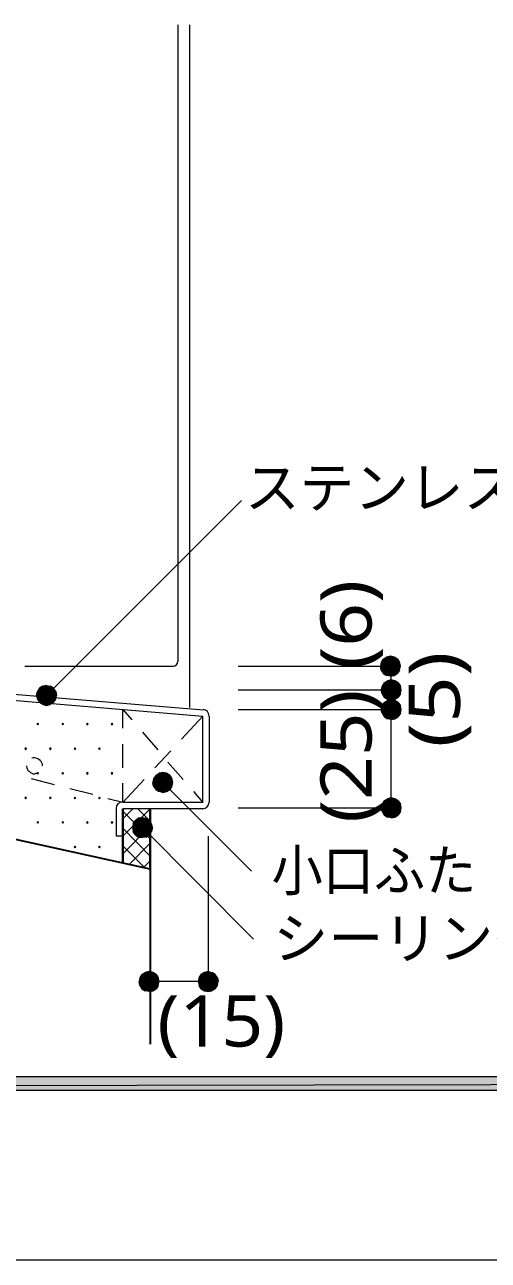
# Model space of a CAD drawing. Header units: millimetres. Extents: x 0 to 420, y 0 to 297.
# Drawn here: x 146.1 to 169.7, y 157 to 219.8 of the extents above; entities that cross this region are included whole.
import ezdxf
from ezdxf.enums import TextEntityAlignment as Align

# ---------------------------------------------------------------- set-up
doc = ezdxf.new("R2010")
doc.units = ezdxf.units.MM
doc.styles.add('kst32b', font='NotoSansJP-Variable.ttf')

msp = doc.modelspace()

# ---------------------------------------------------------------- hatches: boundary and pattern name
h = msp.add_hatch(color=7)
h.paths.add_polyline_path([(164.232, 187.367), (164.19, 187.177), (164.698, 187.177), (164.232, 187.367)])
h.paths.add_polyline_path([(164.19, 187.177), (164.698, 187.177), (164.232, 186.986), (164.19, 187.177)])
h.paths.add_polyline_path([(164.698, 187.177), (164.232, 186.986), (164.338, 186.817), (164.698, 187.177)])
h = msp.add_hatch(color=7)
h.paths.add_polyline_path([(164.698, 187.685), (164.507, 187.642), (164.698, 187.177), (164.698, 187.685)])
h.paths.add_polyline_path([(164.507, 187.642), (164.698, 187.177), (164.338, 187.537), (164.507, 187.642)])
h.paths.add_polyline_path([(164.698, 187.177), (164.338, 187.537), (164.232, 187.367), (164.698, 187.177)])
h = msp.add_hatch(color=7)
h.paths.add_polyline_path([(164.338, 186.817), (164.507, 186.711), (164.698, 187.177), (164.338, 186.817)])
h.paths.add_polyline_path([(164.507, 186.711), (164.698, 187.177), (164.698, 186.669), (164.507, 186.711)])
h.paths.add_polyline_path([(164.698, 187.177), (164.698, 186.669), (164.888, 186.711), (164.698, 187.177)])
for points in [[(164.888, 187.642), (164.698, 187.685), (164.698, 187.177), (164.888, 187.642)], [(164.931, 186.436), (164.74, 186.478), (164.74, 185.97), (164.931, 186.436)], [(147.045, 186.161), (146.876, 186.055), (147.235, 185.695), (147.045, 186.161)], [(164.931, 185.441), (164.74, 185.483), (164.74, 184.975), (164.931, 185.441)], [(146.791, 184.277), (146.77, 184.256), (146.749, 184.235), (146.77, 184.213), (146.791, 184.192), (146.812, 184.213), (146.833, 184.235), (146.812, 184.256), (146.791, 184.277)], [(148.061, 184.277), (148.04, 184.256), (148.019, 184.235), (148.04, 184.213), (148.061, 184.192), (148.082, 184.213), (148.103, 184.235), (148.082, 184.256), (148.061, 184.277)], [(149.31, 184.277), (149.288, 184.256), (149.267, 184.235), (149.288, 184.213), (149.31, 184.192), (149.331, 184.213), (149.352, 184.235), (149.331, 184.256), (149.31, 184.277)], [(150.559, 184.277), (150.537, 184.256), (150.516, 184.235), (150.537, 184.213), (150.559, 184.192), (150.58, 184.213), (150.601, 184.235), (150.58, 184.256), (150.559, 184.277)], [(146.177, 183.028), (146.156, 183.007), (146.135, 182.986), (146.156, 182.965), (146.177, 182.944), (146.198, 182.965), (146.219, 182.986), (146.198, 183.007), (146.177, 183.028)], [(147.426, 183.028), (147.405, 183.007), (147.384, 182.986), (147.405, 182.965), (147.426, 182.944), (147.447, 182.965), (147.468, 182.986), (147.447, 183.007), (147.426, 183.028)], [(148.675, 183.028), (148.654, 183.007), (148.632, 182.986), (148.654, 182.965), (148.675, 182.944), (148.696, 182.965), (148.717, 182.986), (148.696, 183.007), (148.675, 183.028)], [(149.924, 183.028), (149.902, 183.007), (149.881, 182.986), (149.902, 182.965), (149.924, 182.944), (149.945, 182.965), (149.966, 182.986), (149.945, 183.007), (149.924, 183.028)], [(146.791, 181.779), (146.77, 181.758), (146.749, 181.737), (146.77, 181.716), (146.791, 181.695), (146.812, 181.716), (146.833, 181.737), (146.812, 181.758), (146.791, 181.779)], [(148.061, 181.779), (148.04, 181.758), (148.019, 181.737), (148.04, 181.716), (148.061, 181.695), (148.082, 181.716), (148.103, 181.737), (148.082, 181.758), (148.061, 181.779)], [(149.31, 181.779), (149.288, 181.758), (149.267, 181.737), (149.288, 181.716), (149.31, 181.695), (149.331, 181.716), (149.352, 181.737), (149.331, 181.758), (149.31, 181.779)], [(150.559, 181.779), (150.537, 181.758), (150.516, 181.737), (150.537, 181.716), (150.559, 181.695), (150.58, 181.716), (150.601, 181.737), (150.58, 181.758), (150.559, 181.779)], [(153.331, 181.737), (153.141, 181.779), (153.141, 181.271), (153.331, 181.737)], [(146.177, 180.53), (146.156, 180.509), (146.135, 180.488), (146.156, 180.467), (146.177, 180.446), (146.198, 180.467), (146.219, 180.488), (146.198, 180.509), (146.177, 180.53)], [(147.426, 180.53), (147.405, 180.509), (147.384, 180.488), (147.405, 180.467), (147.426, 180.446), (147.447, 180.467), (147.468, 180.488), (147.447, 180.509), (147.426, 180.53)], [(148.675, 180.53), (148.654, 180.509), (148.632, 180.488), (148.654, 180.467), (148.675, 180.446), (148.696, 180.467), (148.717, 180.488), (148.696, 180.509), (148.675, 180.53)], [(149.924, 180.53), (149.902, 180.509), (149.881, 180.488), (149.902, 180.467), (149.924, 180.446), (149.945, 180.467), (149.966, 180.488), (149.945, 180.509), (149.924, 180.53)], [(164.931, 180.446), (164.74, 180.488), (164.74, 179.98), (164.931, 180.446)], [(146.791, 179.282), (146.77, 179.26), (146.749, 179.239), (146.77, 179.218), (146.791, 179.197), (146.812, 179.218), (146.833, 179.239), (146.812, 179.26), (146.791, 179.282)], [(148.061, 179.282), (148.04, 179.26), (148.019, 179.239), (148.04, 179.218), (148.061, 179.197), (148.082, 179.218), (148.103, 179.239), (148.082, 179.26), (148.061, 179.282)], [(149.31, 179.282), (149.288, 179.26), (149.267, 179.239), (149.288, 179.218), (149.31, 179.197), (149.331, 179.218), (149.352, 179.239), (149.331, 179.26), (149.31, 179.282)], [(150.559, 179.282), (150.537, 179.26), (150.516, 179.239), (150.537, 179.218), (150.559, 179.197), (150.58, 179.218), (150.601, 179.239), (150.58, 179.26), (150.559, 179.282)], [(152.569, 179.176), (152.463, 179.324), (152.104, 178.985), (152.569, 179.176)], [(148.675, 178.033), (148.654, 178.012), (148.632, 177.99), (148.654, 177.969), (148.675, 177.948), (148.696, 177.969), (148.717, 177.99), (148.696, 178.012), (148.675, 178.033)], [(149.924, 178.033), (149.902, 178.012), (149.881, 177.99), (149.902, 177.969), (149.924, 177.948), (149.945, 177.969), (149.966, 177.99), (149.945, 178.012), (149.924, 178.033)], [(152.633, 171.619), (152.442, 171.662), (152.442, 171.154), (152.633, 171.619)], [(155.258, 170.688), (155.448, 170.646), (155.448, 171.154), (155.258, 170.688)]]:
    msp.add_hatch(color=7).paths.add_polyline_path(points)
h = msp.add_hatch(color=7)
h.paths.add_polyline_path([(165.206, 187.177), (165.163, 187.367), (164.698, 187.177), (165.206, 187.177)])
h.paths.add_polyline_path([(165.163, 187.367), (164.698, 187.177), (165.058, 187.537), (165.163, 187.367)])
h.paths.add_polyline_path([(164.698, 187.177), (165.058, 187.537), (164.888, 187.642), (164.698, 187.177)])
h = msp.add_hatch(color=7)
h.paths.add_polyline_path([(164.888, 186.711), (165.058, 186.817), (164.698, 187.177), (164.888, 186.711)])
h.paths.add_polyline_path([(165.058, 186.817), (164.698, 187.177), (165.163, 186.986), (165.058, 186.817)])
h.paths.add_polyline_path([(164.698, 187.177), (165.163, 186.986), (165.206, 187.177), (164.698, 187.177)])
h = msp.add_hatch(color=7)
h.paths.add_polyline_path([(164.74, 186.478), (164.55, 186.436), (164.74, 185.97), (164.74, 186.478)])
h.paths.add_polyline_path([(164.55, 186.436), (164.74, 185.97), (164.38, 186.33), (164.55, 186.436)])
h.paths.add_polyline_path([(164.74, 185.97), (164.38, 186.33), (164.275, 186.161), (164.74, 185.97)])
h = msp.add_hatch(color=7)
h.paths.add_polyline_path([(146.876, 186.055), (146.77, 185.886), (147.235, 185.695), (146.876, 186.055)])
h.paths.add_polyline_path([(146.77, 185.886), (147.235, 185.695), (146.727, 185.695), (146.77, 185.886)])
h.paths.add_polyline_path([(147.235, 185.695), (146.727, 185.695), (146.77, 185.505), (147.235, 185.695)])
h = msp.add_hatch(color=7)
h.paths.add_polyline_path([(147.595, 186.055), (147.426, 186.161), (147.235, 185.695), (147.595, 186.055)])
h.paths.add_polyline_path([(147.426, 186.161), (147.235, 185.695), (147.235, 186.203), (147.426, 186.161)])
h.paths.add_polyline_path([(147.235, 185.695), (147.235, 186.203), (147.045, 186.161), (147.235, 185.695)])
h = msp.add_hatch(color=7)
h.paths.add_polyline_path([(147.701, 185.505), (147.743, 185.695), (147.235, 185.695), (147.701, 185.505)])
h.paths.add_polyline_path([(147.743, 185.695), (147.235, 185.695), (147.701, 185.886), (147.743, 185.695)])
h.paths.add_polyline_path([(147.235, 185.695), (147.701, 185.886), (147.595, 186.055), (147.235, 185.695)])
h = msp.add_hatch(color=7)
h.paths.add_polyline_path([(164.275, 186.161), (164.232, 185.97), (164.74, 185.97), (164.275, 186.161)])
h.paths.add_polyline_path([(164.232, 185.97), (164.74, 185.97), (164.275, 185.78), (164.232, 185.97)])
h.paths.add_polyline_path([(164.74, 185.97), (164.275, 185.78), (164.38, 185.611), (164.74, 185.97)])
h = msp.add_hatch(color=7)
h.paths.add_polyline_path([(164.38, 185.611), (164.55, 185.505), (164.74, 185.97), (164.38, 185.611)])
h.paths.add_polyline_path([(164.55, 185.505), (164.74, 185.97), (164.74, 185.462), (164.55, 185.505)])
h.paths.add_polyline_path([(164.74, 185.97), (164.74, 185.462), (164.931, 185.505), (164.74, 185.97)])
h = msp.add_hatch(color=7)
h.paths.add_polyline_path([(165.248, 185.97), (165.206, 186.161), (164.74, 185.97), (165.248, 185.97)])
h.paths.add_polyline_path([(165.206, 186.161), (164.74, 185.97), (165.1, 186.33), (165.206, 186.161)])
h.paths.add_polyline_path([(164.74, 185.97), (165.1, 186.33), (164.931, 186.436), (164.74, 185.97)])
h = msp.add_hatch(color=7)
h.paths.add_polyline_path([(164.931, 185.505), (165.1, 185.611), (164.74, 185.97), (164.931, 185.505)])
h.paths.add_polyline_path([(165.1, 185.611), (164.74, 185.97), (165.206, 185.78), (165.1, 185.611)])
h.paths.add_polyline_path([(164.74, 185.97), (165.206, 185.78), (165.248, 185.97), (164.74, 185.97)])
h = msp.add_hatch(color=7)
h.paths.add_polyline_path([(146.77, 185.505), (146.876, 185.335), (147.235, 185.695), (146.77, 185.505)])
h.paths.add_polyline_path([(146.876, 185.335), (147.235, 185.695), (147.045, 185.229), (146.876, 185.335)])
h.paths.add_polyline_path([(147.235, 185.695), (147.045, 185.229), (147.235, 185.187), (147.235, 185.695)])
h = msp.add_hatch(color=7)
h.paths.add_polyline_path([(147.235, 185.187), (147.426, 185.229), (147.235, 185.695), (147.235, 185.187)])
h.paths.add_polyline_path([(147.426, 185.229), (147.235, 185.695), (147.595, 185.335), (147.426, 185.229)])
h.paths.add_polyline_path([(147.235, 185.695), (147.595, 185.335), (147.701, 185.505), (147.235, 185.695)])
h = msp.add_hatch(color=7)
h.paths.add_polyline_path([(164.74, 185.483), (164.55, 185.441), (164.74, 184.975), (164.74, 185.483)])
h.paths.add_polyline_path([(164.55, 185.441), (164.74, 184.975), (164.38, 185.335), (164.55, 185.441)])
h.paths.add_polyline_path([(164.74, 184.975), (164.38, 185.335), (164.275, 185.166), (164.74, 184.975)])
h = msp.add_hatch(color=7)
h.paths.add_polyline_path([(165.248, 184.975), (165.206, 185.166), (164.74, 184.975), (165.248, 184.975)])
h.paths.add_polyline_path([(165.206, 185.166), (164.74, 184.975), (165.1, 185.335), (165.206, 185.166)])
h.paths.add_polyline_path([(164.74, 184.975), (165.1, 185.335), (164.931, 185.441), (164.74, 184.975)])
h = msp.add_hatch(color=7)
h.paths.add_polyline_path([(164.275, 185.166), (164.232, 184.975), (164.74, 184.975), (164.275, 185.166)])
h.paths.add_polyline_path([(164.232, 184.975), (164.74, 184.975), (164.275, 184.785), (164.232, 184.975)])
h.paths.add_polyline_path([(164.74, 184.975), (164.275, 184.785), (164.38, 184.616), (164.74, 184.975)])
h = msp.add_hatch(color=7)
h.paths.add_polyline_path([(164.38, 184.616), (164.55, 184.51), (164.74, 184.975), (164.38, 184.616)])
h.paths.add_polyline_path([(164.55, 184.51), (164.74, 184.975), (164.74, 184.467), (164.55, 184.51)])
h.paths.add_polyline_path([(164.74, 184.975), (164.74, 184.467), (164.931, 184.51), (164.74, 184.975)])
h = msp.add_hatch(color=7)
h.paths.add_polyline_path([(164.931, 184.51), (165.1, 184.616), (164.74, 184.975), (164.931, 184.51)])
h.paths.add_polyline_path([(165.1, 184.616), (164.74, 184.975), (165.206, 184.785), (165.1, 184.616)])
h.paths.add_polyline_path([(164.74, 184.975), (165.206, 184.785), (165.248, 184.975), (164.74, 184.975)])
h = msp.add_hatch(color=7)
h.paths.add_polyline_path([(152.675, 181.462), (152.633, 181.271), (153.141, 181.271), (152.675, 181.462)])
h.paths.add_polyline_path([(152.633, 181.271), (153.141, 181.271), (152.675, 181.081), (152.633, 181.271)])
h.paths.add_polyline_path([(153.141, 181.271), (152.675, 181.081), (152.781, 180.912), (153.141, 181.271)])
h = msp.add_hatch(color=7)
h.paths.add_polyline_path([(153.141, 181.779), (152.95, 181.737), (153.141, 181.271), (153.141, 181.779)])
h.paths.add_polyline_path([(152.95, 181.737), (153.141, 181.271), (152.781, 181.631), (152.95, 181.737)])
h.paths.add_polyline_path([(153.141, 181.271), (152.781, 181.631), (152.675, 181.462), (153.141, 181.271)])
h = msp.add_hatch(color=7)
h.paths.add_polyline_path([(153.649, 181.271), (153.607, 181.462), (153.141, 181.271), (153.649, 181.271)])
h.paths.add_polyline_path([(153.607, 181.462), (153.141, 181.271), (153.501, 181.631), (153.607, 181.462)])
h.paths.add_polyline_path([(153.141, 181.271), (153.501, 181.631), (153.331, 181.737), (153.141, 181.271)])
h = msp.add_hatch(color=7)
h.paths.add_polyline_path([(152.781, 180.912), (152.95, 180.806), (153.141, 181.271), (152.781, 180.912)])
h.paths.add_polyline_path([(152.95, 180.806), (153.141, 181.271), (153.141, 180.763), (152.95, 180.806)])
h.paths.add_polyline_path([(153.141, 181.271), (153.141, 180.763), (153.331, 180.806), (153.141, 181.271)])
h = msp.add_hatch(color=7)
h.paths.add_polyline_path([(153.331, 180.806), (153.501, 180.912), (153.141, 181.271), (153.331, 180.806)])
h.paths.add_polyline_path([(153.501, 180.912), (153.141, 181.271), (153.607, 181.081), (153.501, 180.912)])
h.paths.add_polyline_path([(153.141, 181.271), (153.607, 181.081), (153.649, 181.271), (153.141, 181.271)])
h = msp.add_hatch(color=7)
h.paths.add_polyline_path([(164.74, 180.488), (164.55, 180.446), (164.74, 179.98), (164.74, 180.488)])
h.paths.add_polyline_path([(164.55, 180.446), (164.74, 179.98), (164.38, 180.34), (164.55, 180.446)])
h.paths.add_polyline_path([(164.74, 179.98), (164.38, 180.34), (164.275, 180.171), (164.74, 179.98)])
h = msp.add_hatch(color=7)
h.paths.add_polyline_path([(165.248, 179.98), (165.206, 180.171), (164.74, 179.98), (165.248, 179.98)])
h.paths.add_polyline_path([(165.206, 180.171), (164.74, 179.98), (165.1, 180.34), (165.206, 180.171)])
h.paths.add_polyline_path([(164.74, 179.98), (165.1, 180.34), (164.931, 180.446), (164.74, 179.98)])
h = msp.add_hatch(color=7)
h.paths.add_polyline_path([(164.275, 180.171), (164.232, 179.98), (164.74, 179.98), (164.275, 180.171)])
h.paths.add_polyline_path([(164.232, 179.98), (164.74, 179.98), (164.275, 179.79), (164.232, 179.98)])
h.paths.add_polyline_path([(164.74, 179.98), (164.275, 179.79), (164.38, 179.62), (164.74, 179.98)])
h = msp.add_hatch(color=7)
h.paths.add_polyline_path([(164.38, 179.62), (164.55, 179.514), (164.74, 179.98), (164.38, 179.62)])
h.paths.add_polyline_path([(164.55, 179.514), (164.74, 179.98), (164.74, 179.472), (164.55, 179.514)])
h.paths.add_polyline_path([(164.74, 179.98), (164.74, 179.472), (164.931, 179.514), (164.74, 179.98)])
h = msp.add_hatch(color=7)
h.paths.add_polyline_path([(164.931, 179.514), (165.1, 179.62), (164.74, 179.98), (164.931, 179.514)])
h.paths.add_polyline_path([(165.1, 179.62), (164.74, 179.98), (165.206, 179.79), (165.1, 179.62)])
h.paths.add_polyline_path([(164.74, 179.98), (165.206, 179.79), (165.248, 179.98), (164.74, 179.98)])
h = msp.add_hatch(color=7)
h.paths.add_polyline_path([(151.913, 179.451), (151.744, 179.324), (152.104, 178.985), (151.913, 179.451)])
h.paths.add_polyline_path([(151.744, 179.324), (152.104, 178.985), (151.638, 179.176), (151.744, 179.324)])
h.paths.add_polyline_path([(152.104, 178.985), (151.638, 179.176), (151.596, 178.985), (152.104, 178.985)])
h = msp.add_hatch(color=7)
h.paths.add_polyline_path([(151.596, 178.985), (151.638, 178.774), (152.104, 178.985), (151.596, 178.985)])
h.paths.add_polyline_path([(151.638, 178.774), (152.104, 178.985), (151.744, 178.625), (151.638, 178.774)])
h.paths.add_polyline_path([(152.104, 178.985), (151.744, 178.625), (151.913, 178.498), (152.104, 178.985)])
h = msp.add_hatch(color=7)
h.paths.add_polyline_path([(152.463, 179.324), (152.294, 179.451), (152.104, 178.985), (152.463, 179.324)])
h.paths.add_polyline_path([(152.294, 179.451), (152.104, 178.985), (152.104, 179.493), (152.294, 179.451)])
h.paths.add_polyline_path([(152.104, 178.985), (152.104, 179.493), (151.913, 179.451), (152.104, 178.985)])
h = msp.add_hatch(color=7)
h.paths.add_polyline_path([(151.913, 178.498), (152.104, 178.477), (152.104, 178.985), (151.913, 178.498)])
h.paths.add_polyline_path([(152.104, 178.477), (152.104, 178.985), (152.294, 178.498), (152.104, 178.477)])
h.paths.add_polyline_path([(152.104, 178.985), (152.294, 178.498), (152.463, 178.625), (152.104, 178.985)])
h = msp.add_hatch(color=7)
h.paths.add_polyline_path([(152.463, 178.625), (152.569, 178.774), (152.104, 178.985), (152.463, 178.625)])
h.paths.add_polyline_path([(152.569, 178.774), (152.104, 178.985), (152.612, 178.985), (152.569, 178.774)])
h.paths.add_polyline_path([(152.104, 178.985), (152.612, 178.985), (152.569, 179.176), (152.104, 178.985)])
h = msp.add_hatch(color=7)
h.paths.add_polyline_path([(152.442, 171.662), (152.252, 171.619), (152.442, 171.154), (152.442, 171.662)])
h.paths.add_polyline_path([(152.252, 171.619), (152.442, 171.154), (152.083, 171.513), (152.252, 171.619)])
h.paths.add_polyline_path([(152.442, 171.154), (152.083, 171.513), (151.977, 171.344), (152.442, 171.154)])
h = msp.add_hatch(color=7)
h.paths.add_polyline_path([(152.95, 171.154), (152.908, 171.344), (152.442, 171.154), (152.95, 171.154)])
h.paths.add_polyline_path([(152.908, 171.344), (152.442, 171.154), (152.802, 171.513), (152.908, 171.344)])
h.paths.add_polyline_path([(152.442, 171.154), (152.802, 171.513), (152.633, 171.619), (152.442, 171.154)])
h = msp.add_hatch(color=7)
h.paths.add_polyline_path([(155.258, 171.619), (155.088, 171.513), (155.448, 171.154), (155.258, 171.619)])
h.paths.add_polyline_path([(155.088, 171.513), (155.448, 171.154), (154.982, 171.344), (155.088, 171.513)])
h.paths.add_polyline_path([(155.448, 171.154), (154.982, 171.344), (154.94, 171.154), (155.448, 171.154)])
h = msp.add_hatch(color=7)
h.paths.add_polyline_path([(155.808, 171.513), (155.638, 171.619), (155.448, 171.154), (155.808, 171.513)])
h.paths.add_polyline_path([(155.638, 171.619), (155.448, 171.154), (155.448, 171.662), (155.638, 171.619)])
h.paths.add_polyline_path([(155.448, 171.154), (155.448, 171.662), (155.258, 171.619), (155.448, 171.154)])
h = msp.add_hatch(color=7)
h.paths.add_polyline_path([(155.914, 170.963), (155.956, 171.154), (155.448, 171.154), (155.914, 170.963)])
h.paths.add_polyline_path([(155.956, 171.154), (155.448, 171.154), (155.914, 171.344), (155.956, 171.154)])
h.paths.add_polyline_path([(155.448, 171.154), (155.914, 171.344), (155.808, 171.513), (155.448, 171.154)])
h = msp.add_hatch(color=7)
h.paths.add_polyline_path([(151.977, 171.344), (151.934, 171.154), (152.442, 171.154), (151.977, 171.344)])
h.paths.add_polyline_path([(151.934, 171.154), (152.442, 171.154), (151.977, 170.963), (151.934, 171.154)])
h.paths.add_polyline_path([(152.442, 171.154), (151.977, 170.963), (152.083, 170.794), (152.442, 171.154)])
h = msp.add_hatch(color=7)
h.paths.add_polyline_path([(152.083, 170.794), (152.252, 170.688), (152.442, 171.154), (152.083, 170.794)])
h.paths.add_polyline_path([(152.252, 170.688), (152.442, 171.154), (152.442, 170.646), (152.252, 170.688)])
h.paths.add_polyline_path([(152.442, 171.154), (152.442, 170.646), (152.633, 170.688), (152.442, 171.154)])
h = msp.add_hatch(color=7)
h.paths.add_polyline_path([(152.633, 170.688), (152.802, 170.794), (152.442, 171.154), (152.633, 170.688)])
h.paths.add_polyline_path([(152.802, 170.794), (152.442, 171.154), (152.908, 170.963), (152.802, 170.794)])
h.paths.add_polyline_path([(152.442, 171.154), (152.908, 170.963), (152.95, 171.154), (152.442, 171.154)])
h = msp.add_hatch(color=7)
h.paths.add_polyline_path([(154.94, 171.154), (154.982, 170.963), (155.448, 171.154), (154.94, 171.154)])
h.paths.add_polyline_path([(154.982, 170.963), (155.448, 171.154), (155.088, 170.794), (154.982, 170.963)])
h.paths.add_polyline_path([(155.448, 171.154), (155.088, 170.794), (155.258, 170.688), (155.448, 171.154)])
h = msp.add_hatch(color=7)
h.paths.add_polyline_path([(155.448, 170.646), (155.638, 170.688), (155.448, 171.154), (155.448, 170.646)])
h.paths.add_polyline_path([(155.638, 170.688), (155.448, 171.154), (155.808, 170.794), (155.638, 170.688)])
h.paths.add_polyline_path([(155.448, 171.154), (155.808, 170.794), (155.914, 170.963), (155.448, 171.154)])
h = msp.add_hatch(color=7)
h.paths.add_polyline_path([(394.166, 165.629), (394.166, 166.328), (26.183, 165.629), (394.166, 165.629)])
h.paths.add_polyline_path([(394.166, 166.328), (26.183, 165.629), (26.183, 166.328), (394.166, 166.328)])

# ---------------------------------------------------------------- linework, layer by layer
at = {"lineweight": 13}
for points in [[(153.903, 219.773), (153.903, 187.41)], [(154.496, 219.773), (154.496, 185.081)], [(147.235, 185.695), (157.141, 195.601)], [(146.135, 187.177), (149.902, 187.177)], [(149.902, 187.177), (153.67, 187.177)], [(153.659, 187.177), (153.754, 187.196), (153.832, 187.248), (153.884, 187.325), (153.903, 187.42)], [(156.972, 187.177), (164.698, 187.177)], [(157.184, 187.177), (164.74, 187.177)], [(164.74, 179.98), (164.74, 184.975), (164.74, 185.97), (164.74, 187.177)], [(143.298, 185.949), (155.215, 184.954)], [(156.972, 185.97), (164.74, 185.97)], [(143.277, 185.632), (155.173, 184.637)], [(151.109, 184.023), (151.109, 184.975), (151.575, 184.446)], [(154.093, 183.473), (155.173, 184.637)], [(155.173, 180.255), (155.173, 184.637)], [(155.49, 184.647), (155.467, 184.768), (155.404, 184.869), (155.31, 184.941), (155.191, 184.974)], [(155.49, 184.637), (155.49, 180.255)], [(156.972, 184.975), (164.74, 184.975)], [(152.104, 183.832), (152.887, 182.922)], [(151.109, 182.012), (151.109, 183.219)], [(152.739, 182.012), (153.543, 182.88)], [(146.219, 182.118), (146.219, 182.076), (146.241, 182.012), (146.262, 181.928), (146.304, 181.864), (146.368, 181.822), (146.431, 181.779), (146.495, 181.737), (146.558, 181.716), (146.643, 181.716), (146.706, 181.737), (146.749, 181.737)], [(147.024, 182.118), (147.024, 182.203), (147.003, 182.266), (146.96, 182.33), (146.918, 182.393), (146.854, 182.436), (146.791, 182.478), (146.706, 182.499), (146.643, 182.52), (146.558, 182.52), (146.495, 182.499)], [(153.395, 182.308), (154.178, 181.42)], [(147.637, 181.144), (146.473, 181.462)], [(149.585, 180.657), (148.421, 180.954)], [(151.109, 180.255), (152.188, 181.42)], [(151.109, 180.255), (151.109, 181.229)], [(153.141, 181.271), (157.649, 176.763)], [(151.109, 180.255), (150.347, 180.446)], [(151.098, 180.276), (150.971, 180.251), (150.866, 180.18), (150.796, 180.076), (150.77, 179.948)], [(155.173, 180.255), (151.109, 180.255)], [(154.707, 180.806), (155.173, 180.255)], [(155.162, 179.938), (155.29, 179.964), (155.394, 180.034), (155.465, 180.138), (155.49, 180.266)], [(151.109, 178.541), (150.791, 178.541), (150.791, 179.938)], [(155.173, 179.938), (151.109, 179.938)], [(151.109, 179.43), (151.617, 179.938)], [(151.109, 178.541), (152.506, 179.938)], [(152.506, 178.414), (151.109, 179.811)], [(152.506, 179.303), (151.871, 179.938)], [(156.972, 179.98), (164.74, 179.98)], [(151.109, 177.652), (152.506, 179.049)], [(152.506, 177.525), (151.109, 178.943)], [(152.104, 178.985), (157.755, 173.313)], [(155.448, 178.541), (155.448, 171.154), (152.442, 171.154)], [(152.231, 176.932), (151.109, 178.054)], [(151.426, 177.101), (152.506, 178.181)], [(152.146, 176.932), (152.506, 177.292)], [(394.166, 156.993), (26.183, 156.993)]]:
    msp.add_lwpolyline(points, dxfattribs=at)
at = {"lineweight": 25}
for points in [[(152.506, 176.869), (127.508, 182.372), (123.698, 187.939)], [(152.506, 176.975), (152.506, 167.979)]]:
    msp.add_lwpolyline(points, dxfattribs=at)
at = {"lineweight": 0}
for points in [[(164.232, 187.367), (164.19, 187.177), (164.698, 187.177)], [(164.19, 187.177), (164.698, 187.177), (164.232, 186.986)], [(164.698, 187.177), (164.338, 187.537), (164.232, 187.367)], [(164.698, 187.177), (164.232, 186.986), (164.338, 186.817)], [(164.507, 187.642), (164.698, 187.177), (164.338, 187.537)], [(164.338, 186.817), (164.507, 186.711), (164.698, 187.177)], [(164.698, 187.685), (164.507, 187.642), (164.698, 187.177)], [(164.507, 186.711), (164.698, 187.177), (164.698, 186.669)], [(164.888, 187.642), (164.698, 187.685), (164.698, 187.177)], [(164.698, 187.177), (165.058, 187.537), (164.888, 187.642)], [(165.163, 187.367), (164.698, 187.177), (165.058, 187.537)], [(165.206, 187.177), (165.163, 187.367), (164.698, 187.177)], [(164.698, 187.177), (164.698, 186.669), (164.888, 186.711)], [(164.888, 186.711), (165.058, 186.817), (164.698, 187.177)], [(165.058, 186.817), (164.698, 187.177), (165.163, 186.986)], [(164.698, 187.177), (165.163, 186.986), (165.206, 187.177)], [(164.74, 186.478), (164.55, 186.436), (164.74, 185.97)], [(164.931, 186.436), (164.74, 186.478), (164.74, 185.97)], [(146.77, 185.886), (147.235, 185.695), (146.727, 185.695)], [(146.876, 186.055), (146.77, 185.886), (147.235, 185.695)], [(147.045, 186.161), (146.876, 186.055), (147.235, 185.695)], [(147.235, 185.695), (147.235, 186.203), (147.045, 186.161)], [(147.426, 186.161), (147.235, 185.695), (147.235, 186.203)], [(147.595, 186.055), (147.426, 186.161), (147.235, 185.695)], [(147.235, 185.695), (147.701, 185.886), (147.595, 186.055)], [(147.743, 185.695), (147.235, 185.695), (147.701, 185.886)], [(164.275, 186.161), (164.232, 185.97), (164.74, 185.97)], [(164.232, 185.97), (164.74, 185.97), (164.275, 185.78)], [(164.74, 185.97), (164.38, 186.33), (164.275, 186.161)], [(164.74, 185.97), (164.275, 185.78), (164.38, 185.611)], [(164.55, 186.436), (164.74, 185.97), (164.38, 186.33)], [(164.38, 185.611), (164.55, 185.505), (164.74, 185.97)], [(164.55, 185.505), (164.74, 185.97), (164.74, 185.462)], [(164.74, 185.97), (165.1, 186.33), (164.931, 186.436)], [(165.206, 186.161), (164.74, 185.97), (165.1, 186.33)], [(165.248, 185.97), (165.206, 186.161), (164.74, 185.97)], [(164.74, 185.97), (164.74, 185.462), (164.931, 185.505)], [(164.931, 185.505), (165.1, 185.611), (164.74, 185.97)], [(165.1, 185.611), (164.74, 185.97), (165.206, 185.78)], [(164.74, 185.97), (165.206, 185.78), (165.248, 185.97)], [(147.235, 185.695), (146.727, 185.695), (146.77, 185.505)], [(146.77, 185.505), (146.876, 185.335), (147.235, 185.695)], [(146.876, 185.335), (147.235, 185.695), (147.045, 185.229)], [(147.235, 185.695), (147.045, 185.229), (147.235, 185.187)], [(147.235, 185.187), (147.426, 185.229), (147.235, 185.695)], [(147.426, 185.229), (147.235, 185.695), (147.595, 185.335)], [(147.235, 185.695), (147.595, 185.335), (147.701, 185.505)], [(147.701, 185.505), (147.743, 185.695), (147.235, 185.695)], [(164.74, 184.975), (164.38, 185.335), (164.275, 185.166)], [(164.55, 185.441), (164.74, 184.975), (164.38, 185.335)], [(164.74, 185.483), (164.55, 185.441), (164.74, 184.975)], [(164.931, 185.441), (164.74, 185.483), (164.74, 184.975)], [(164.74, 184.975), (165.1, 185.335), (164.931, 185.441)], [(165.206, 185.166), (164.74, 184.975), (165.1, 185.335)], [(164.275, 185.166), (164.232, 184.975), (164.74, 184.975)], [(164.232, 184.975), (164.74, 184.975), (164.275, 184.785)], [(164.74, 184.975), (164.275, 184.785), (164.38, 184.616)], [(164.38, 184.616), (164.55, 184.51), (164.74, 184.975)], [(164.55, 184.51), (164.74, 184.975), (164.74, 184.467)], [(165.248, 184.975), (165.206, 185.166), (164.74, 184.975)], [(164.74, 184.975), (164.74, 184.467), (164.931, 184.51)], [(164.931, 184.51), (165.1, 184.616), (164.74, 184.975)], [(165.1, 184.616), (164.74, 184.975), (165.206, 184.785)], [(164.74, 184.975), (165.206, 184.785), (165.248, 184.975)], [(146.791, 184.277), (146.77, 184.256), (146.749, 184.235), (146.77, 184.213), (146.791, 184.192), (146.812, 184.213), (146.833, 184.235), (146.812, 184.256)], [(148.061, 184.277), (148.04, 184.256), (148.019, 184.235), (148.04, 184.213), (148.061, 184.192), (148.082, 184.213), (148.103, 184.235), (148.082, 184.256)], [(149.31, 184.277), (149.288, 184.256), (149.267, 184.235), (149.288, 184.213), (149.31, 184.192), (149.331, 184.213), (149.352, 184.235), (149.331, 184.256)], [(150.559, 184.277), (150.537, 184.256), (150.516, 184.235), (150.537, 184.213), (150.559, 184.192), (150.58, 184.213), (150.601, 184.235), (150.58, 184.256)], [(146.177, 183.028), (146.156, 183.007), (146.135, 182.986), (146.156, 182.965), (146.177, 182.944), (146.198, 182.965), (146.219, 182.986), (146.198, 183.007)], [(147.426, 183.028), (147.405, 183.007), (147.384, 182.986), (147.405, 182.965), (147.426, 182.944), (147.447, 182.965), (147.468, 182.986), (147.447, 183.007)], [(148.675, 183.028), (148.654, 183.007), (148.632, 182.986), (148.654, 182.965), (148.675, 182.944), (148.696, 182.965), (148.717, 182.986), (148.696, 183.007)], [(149.924, 183.028), (149.902, 183.007), (149.881, 182.986), (149.902, 182.965), (149.924, 182.944), (149.945, 182.965), (149.966, 182.986), (149.945, 183.007)], [(146.791, 181.779), (146.77, 181.758), (146.749, 181.737), (146.77, 181.716), (146.791, 181.695), (146.812, 181.716), (146.833, 181.737), (146.812, 181.758)], [(148.061, 181.779), (148.04, 181.758), (148.019, 181.737), (148.04, 181.716), (148.061, 181.695), (148.082, 181.716), (148.103, 181.737), (148.082, 181.758)], [(149.31, 181.779), (149.288, 181.758), (149.267, 181.737), (149.288, 181.716), (149.31, 181.695), (149.331, 181.716), (149.352, 181.737), (149.331, 181.758)], [(150.559, 181.779), (150.537, 181.758), (150.516, 181.737), (150.537, 181.716), (150.559, 181.695), (150.58, 181.716), (150.601, 181.737), (150.58, 181.758)], [(152.675, 181.462), (152.633, 181.271), (153.141, 181.271)], [(153.141, 181.271), (152.781, 181.631), (152.675, 181.462)], [(152.95, 181.737), (153.141, 181.271), (152.781, 181.631)], [(153.141, 181.779), (152.95, 181.737), (153.141, 181.271)], [(153.331, 181.737), (153.141, 181.779), (153.141, 181.271)], [(153.141, 181.271), (153.501, 181.631), (153.331, 181.737)], [(153.607, 181.462), (153.141, 181.271), (153.501, 181.631)], [(153.649, 181.271), (153.607, 181.462), (153.141, 181.271)], [(152.633, 181.271), (153.141, 181.271), (152.675, 181.081)], [(153.141, 181.271), (152.675, 181.081), (152.781, 180.912)], [(152.781, 180.912), (152.95, 180.806), (153.141, 181.271)], [(152.95, 180.806), (153.141, 181.271), (153.141, 180.763)], [(153.141, 181.271), (153.141, 180.763), (153.331, 180.806)], [(153.331, 180.806), (153.501, 180.912), (153.141, 181.271)], [(153.501, 180.912), (153.141, 181.271), (153.607, 181.081)], [(153.141, 181.271), (153.607, 181.081), (153.649, 181.271)], [(146.177, 180.53), (146.156, 180.509), (146.135, 180.488), (146.156, 180.467), (146.177, 180.446), (146.198, 180.467), (146.219, 180.488), (146.198, 180.509)], [(147.426, 180.53), (147.405, 180.509), (147.384, 180.488), (147.405, 180.467), (147.426, 180.446), (147.447, 180.467), (147.468, 180.488), (147.447, 180.509)], [(148.675, 180.53), (148.654, 180.509), (148.632, 180.488), (148.654, 180.467), (148.675, 180.446), (148.696, 180.467), (148.717, 180.488), (148.696, 180.509)], [(149.924, 180.53), (149.902, 180.509), (149.881, 180.488), (149.902, 180.467), (149.924, 180.446), (149.945, 180.467), (149.966, 180.488), (149.945, 180.509)], [(164.74, 179.98), (164.38, 180.34), (164.275, 180.171)], [(164.55, 180.446), (164.74, 179.98), (164.38, 180.34)], [(164.74, 180.488), (164.55, 180.446), (164.74, 179.98)], [(164.931, 180.446), (164.74, 180.488), (164.74, 179.98)], [(164.74, 179.98), (165.1, 180.34), (164.931, 180.446)], [(165.206, 180.171), (164.74, 179.98), (165.1, 180.34)], [(164.275, 180.171), (164.232, 179.98), (164.74, 179.98)], [(164.232, 179.98), (164.74, 179.98), (164.275, 179.79)], [(164.74, 179.98), (164.275, 179.79), (164.38, 179.62)], [(164.38, 179.62), (164.55, 179.514), (164.74, 179.98)], [(164.55, 179.514), (164.74, 179.98), (164.74, 179.472)], [(165.248, 179.98), (165.206, 180.171), (164.74, 179.98)], [(164.74, 179.98), (164.74, 179.472), (164.931, 179.514)], [(164.931, 179.514), (165.1, 179.62), (164.74, 179.98)], [(165.1, 179.62), (164.74, 179.98), (165.206, 179.79)], [(164.74, 179.98), (165.206, 179.79), (165.248, 179.98)], [(146.791, 179.282), (146.77, 179.26), (146.749, 179.239), (146.77, 179.218), (146.791, 179.197), (146.812, 179.218), (146.833, 179.239), (146.812, 179.26)], [(148.061, 179.282), (148.04, 179.26), (148.019, 179.239), (148.04, 179.218), (148.061, 179.197), (148.082, 179.218), (148.103, 179.239), (148.082, 179.26)], [(149.31, 179.282), (149.288, 179.26), (149.267, 179.239), (149.288, 179.218), (149.31, 179.197), (149.331, 179.218), (149.352, 179.239), (149.331, 179.26)], [(150.559, 179.282), (150.537, 179.26), (150.516, 179.239), (150.537, 179.218), (150.559, 179.197), (150.58, 179.218), (150.601, 179.239), (150.58, 179.26)], [(152.104, 178.985), (151.638, 179.176), (151.596, 178.985)], [(151.596, 178.985), (151.638, 178.774), (152.104, 178.985)], [(151.744, 179.324), (152.104, 178.985), (151.638, 179.176)], [(151.638, 178.774), (152.104, 178.985), (151.744, 178.625)], [(151.913, 179.451), (151.744, 179.324), (152.104, 178.985)], [(152.104, 178.985), (151.744, 178.625), (151.913, 178.498)], [(152.104, 178.985), (152.104, 179.493), (151.913, 179.451)], [(151.913, 178.498), (152.104, 178.477), (152.104, 178.985)], [(152.294, 179.451), (152.104, 178.985), (152.104, 179.493)], [(152.463, 179.324), (152.294, 179.451), (152.104, 178.985)], [(152.569, 179.176), (152.463, 179.324), (152.104, 178.985)], [(152.104, 178.985), (152.612, 178.985), (152.569, 179.176)], [(152.104, 178.477), (152.104, 178.985), (152.294, 178.498)], [(152.104, 178.985), (152.294, 178.498), (152.463, 178.625)], [(152.463, 178.625), (152.569, 178.774), (152.104, 178.985)], [(152.569, 178.774), (152.104, 178.985), (152.612, 178.985)], [(148.675, 178.033), (148.654, 178.012), (148.632, 177.99), (148.654, 177.969), (148.675, 177.948), (148.696, 177.969), (148.717, 177.99), (148.696, 178.012)], [(149.924, 178.033), (149.902, 178.012), (149.881, 177.99), (149.902, 177.969), (149.924, 177.948), (149.945, 177.969), (149.966, 177.99), (149.945, 178.012)], [(152.442, 171.154), (152.083, 171.513), (151.977, 171.344)], [(152.252, 171.619), (152.442, 171.154), (152.083, 171.513)], [(152.442, 171.662), (152.252, 171.619), (152.442, 171.154)], [(152.633, 171.619), (152.442, 171.662), (152.442, 171.154)], [(152.442, 171.154), (152.802, 171.513), (152.633, 171.619)], [(152.908, 171.344), (152.442, 171.154), (152.802, 171.513)], [(155.088, 171.513), (155.448, 171.154), (154.982, 171.344)], [(155.258, 171.619), (155.088, 171.513), (155.448, 171.154)], [(155.448, 171.154), (155.448, 171.662), (155.258, 171.619)], [(155.638, 171.619), (155.448, 171.154), (155.448, 171.662)], [(155.808, 171.513), (155.638, 171.619), (155.448, 171.154)], [(155.448, 171.154), (155.914, 171.344), (155.808, 171.513)], [(151.977, 171.344), (151.934, 171.154), (152.442, 171.154)], [(151.934, 171.154), (152.442, 171.154), (151.977, 170.963)], [(152.442, 171.154), (151.977, 170.963), (152.083, 170.794)], [(152.083, 170.794), (152.252, 170.688), (152.442, 171.154)], [(152.252, 170.688), (152.442, 171.154), (152.442, 170.646)], [(152.95, 171.154), (152.908, 171.344), (152.442, 171.154)], [(152.442, 171.154), (152.442, 170.646), (152.633, 170.688)], [(152.633, 170.688), (152.802, 170.794), (152.442, 171.154)], [(152.802, 170.794), (152.442, 171.154), (152.908, 170.963)], [(152.442, 171.154), (152.908, 170.963), (152.95, 171.154)], [(155.448, 171.154), (154.982, 171.344), (154.94, 171.154)], [(154.94, 171.154), (154.982, 170.963), (155.448, 171.154)], [(154.982, 170.963), (155.448, 171.154), (155.088, 170.794)], [(155.448, 171.154), (155.088, 170.794), (155.258, 170.688)], [(155.258, 170.688), (155.448, 170.646), (155.448, 171.154)], [(155.956, 171.154), (155.448, 171.154), (155.914, 171.344)], [(155.448, 170.646), (155.638, 170.688), (155.448, 171.154)], [(155.638, 170.688), (155.448, 171.154), (155.808, 170.794)], [(155.448, 171.154), (155.808, 170.794), (155.914, 170.963)], [(155.914, 170.963), (155.956, 171.154), (155.448, 171.154)], [(394.166, 165.629), (394.166, 166.328), (26.183, 165.629)], [(394.166, 166.328), (26.183, 165.629), (26.183, 166.328)]]:
    msp.add_lwpolyline(points, close=True, dxfattribs=at)
at = {"lineweight": 30}
for points in [[(151.109, 179.938), (151.109, 177.165)], [(152.506, 176.975), (152.506, 179.938)]]:
    msp.add_lwpolyline(points, dxfattribs=at)

# ---------------------------------------------------------------- texts
at = {"style": 'kst32b'}
for s, height, p, p2 in [('ステンレス t=1.5', 2.07913, (157.311, 195.22), (178.102, 195.22)), ('(25) (6)', 2.5989, (163.745, 179.218), (163.745, 191.563)), ('(5)', 2.5989, (168.233, 183.049), (168.233, 187.922)), ('小口ふた', 2.0791, (158.665, 175.768), (169.061, 175.768)), ('シーリング材(15×10)', 2.07913, (158.75, 172.318), (184.739, 172.318)), ('(15)', 2.5989, (152.866, 167.852), (159.363, 167.852))]:
    msp.add_text(s, height=height, dxfattribs=at).set_placement(p, p2, align=Align.FIT)

doc.saveas('drawing.dxf')
